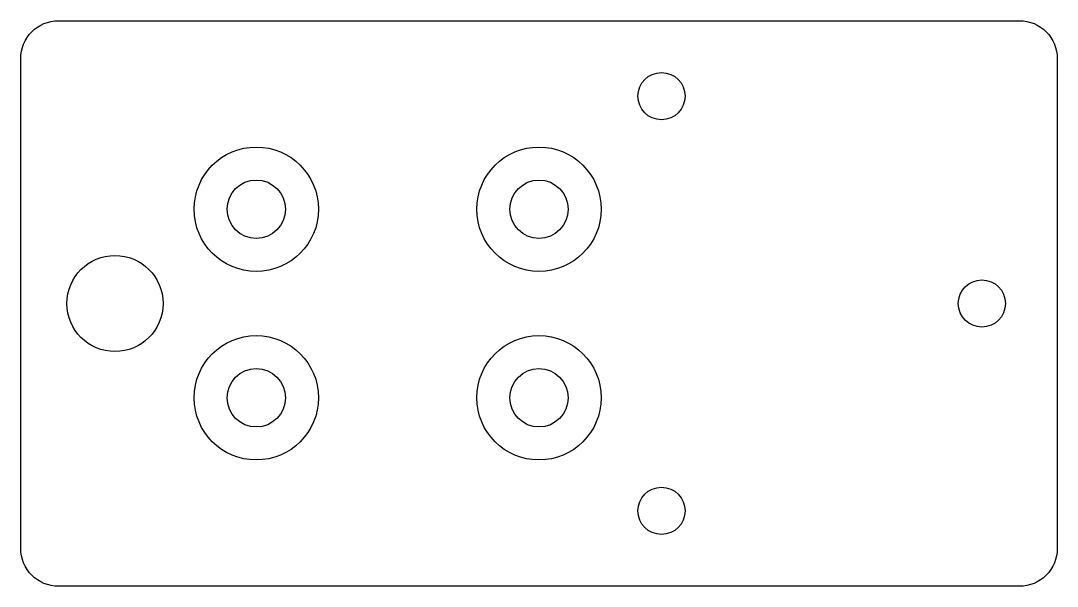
# Model space of a CAD drawing. Header units: millimetres. Extents: x 0 to 55, y -30 to 0.
import ezdxf

# ---------------------------------------------------------------- set-up
doc = ezdxf.new("R2010")
doc.units = ezdxf.units.MM
doc.layers.get('0').update_dxf_attribs({"linetype": 'CONTINUOUS'})

msp = doc.modelspace()

# ---------------------------------------------------------------- linework, layer by layer
msp.add_lwpolyline([(55, -28, -0.414214), (53, -30), (2, -30, -0.414214), (0, -28), (0, -2, -0.414214), (2, 0), (53, 0, -0.414214), (55, -2)], format="xyb", close=True)
for centre, radius in [((34, -4), 1.25), ((12.5, -10), 3.3), ((27.5, -10), 3.3), ((12.5, -10), 1.55), ((27.5, -10), 1.55), ((5, -15), 2.55), ((51, -15), 1.25), ((12.5, -20), 3.3), ((27.5, -20), 3.3), ((12.5, -20), 1.55), ((27.5, -20), 1.55), ((34, -26), 1.25)]:
    msp.add_circle(centre, radius)

doc.saveas('drawing.dxf')
